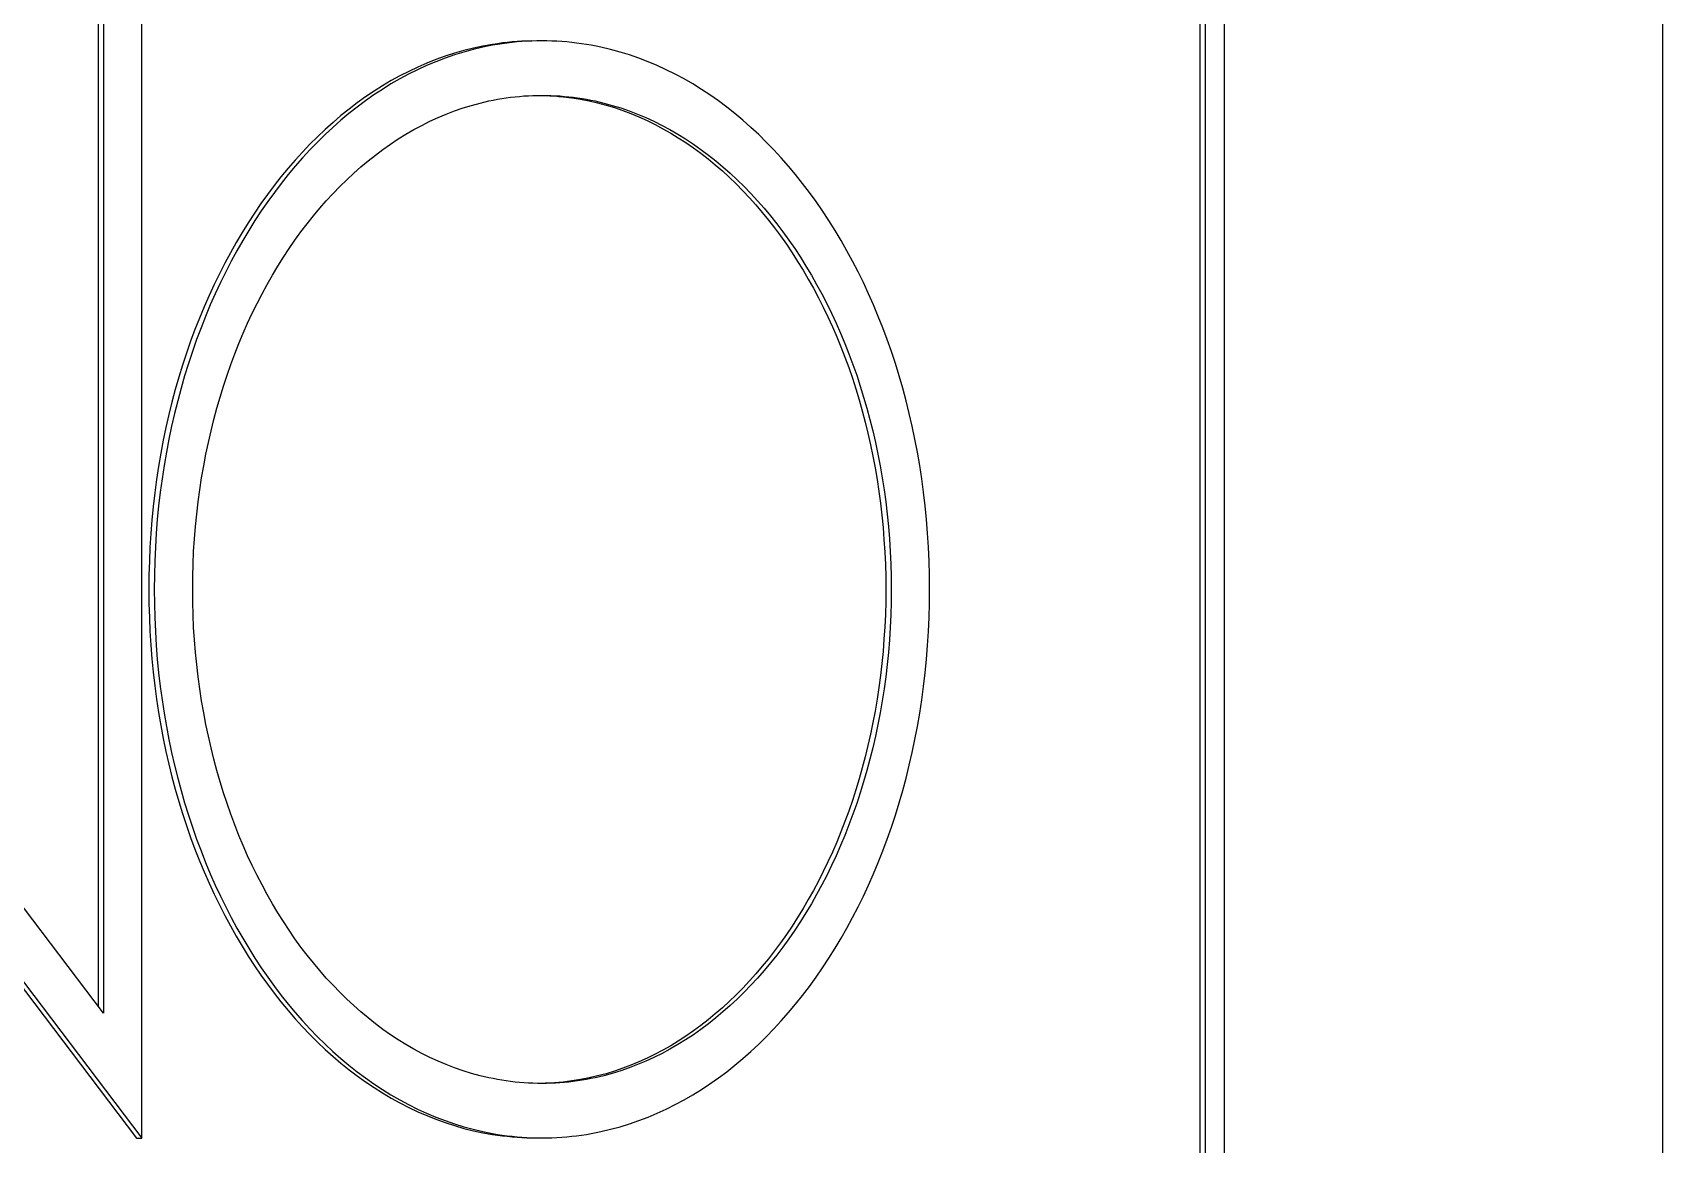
# Model space of a CAD drawing. Header units: millimetres. Extents: x -962 to 3068, y -237 to 2578.
# Drawn here: x 391.14 to 409.34, y 1941.31 to 1953.72 of the extents above; entities that cross this region are included whole.
import ezdxf

# ---------------------------------------------------------------- set-up
doc = ezdxf.new("R2010")
doc.units = ezdxf.units.MM
doc.header["$MEASUREMENT"] = 0
doc.layers.add('Utwórz2D linie widoczne', color=7, linetype='Continuous', true_color=0x000000)

msp = doc.modelspace()

# ---------------------------------------------------------------- linework, layer by layer
at = {"layer": 'Utwórz2D linie widoczne'}
for p, q in [((409.34, 1980.801), (409.34, 1218.401)), ((404.45, 1936.801), (404.45, 1970.801)), ((404.175, 1970.497), (404.175, 1937.104)), ((404.235, 1970.497), (404.235, 1937.104)), ((392.358, 1941.381), (392.358, 1953.993)), ((391.93, 1942.774), (383.563, 1953.816)), ((391.87, 1953.816), (391.87, 1942.854)), ((391.93, 1953.816), (391.93, 1942.774)), ((396.604, 1953.625), (396.549, 1953.621)), ((396.66, 1953.627), (396.604, 1953.625)), ((396.659, 1953.625), (396.604, 1953.621)), ((396.715, 1953.627), (396.659, 1953.625)), ((396.715, 1953.629), (396.66, 1953.627)), ((396.771, 1953.629), (396.715, 1953.627)), ((396.827, 1953.629), (396.771, 1953.629)), ((396.883, 1953.629), (396.827, 1953.629)), ((396.939, 1953.627), (396.883, 1953.629)), ((396.994, 1953.625), (396.939, 1953.627)), ((397.05, 1953.621), (396.994, 1953.625)), ((395.747, 1953.458), (395.644, 1953.421)), ((395.849, 1953.472), (395.745, 1953.436)), ((395.851, 1953.492), (395.747, 1953.458)), ((395.954, 1953.505), (395.849, 1953.472)), ((395.956, 1953.522), (395.851, 1953.492)), ((396.06, 1953.533), (395.954, 1953.505)), ((396.062, 1953.548), (395.956, 1953.522)), ((396.167, 1953.558), (396.06, 1953.533)), ((396.169, 1953.571), (396.062, 1953.548)), ((396.221, 1953.57), (396.167, 1953.558)), ((396.277, 1953.59), (396.169, 1953.571)), ((396.275, 1953.58), (396.221, 1953.57)), ((396.33, 1953.589), (396.275, 1953.58)), ((396.331, 1953.598), (396.277, 1953.59)), ((396.384, 1953.597), (396.33, 1953.589)), ((396.385, 1953.606), (396.331, 1953.598)), ((396.439, 1953.605), (396.384, 1953.597)), ((396.44, 1953.612), (396.385, 1953.606)), ((396.494, 1953.611), (396.439, 1953.605)), ((396.494, 1953.617), (396.44, 1953.612)), ((396.549, 1953.621), (396.494, 1953.617)), ((396.549, 1953.617), (396.494, 1953.611)), ((396.604, 1953.621), (396.549, 1953.617)), ((397.105, 1953.617), (397.05, 1953.621)), ((397.16, 1953.611), (397.105, 1953.617)), ((397.215, 1953.605), (397.16, 1953.611)), ((397.269, 1953.597), (397.215, 1953.605)), ((397.324, 1953.589), (397.269, 1953.597)), ((397.378, 1953.58), (397.324, 1953.589)), ((397.432, 1953.57), (397.378, 1953.58)), ((397.486, 1953.558), (397.432, 1953.57)), ((397.593, 1953.533), (397.486, 1953.558)), ((397.699, 1953.505), (397.593, 1953.533)), ((397.805, 1953.472), (397.699, 1953.505)), ((397.909, 1953.436), (397.805, 1953.472)), ((395.341, 1953.289), (395.242, 1953.239)), ((395.438, 1953.307), (395.338, 1953.258)), ((395.441, 1953.337), (395.341, 1953.289)), ((395.539, 1953.354), (395.438, 1953.307)), ((395.542, 1953.381), (395.441, 1953.337)), ((395.641, 1953.397), (395.539, 1953.354)), ((395.644, 1953.421), (395.542, 1953.381)), ((395.745, 1953.436), (395.641, 1953.397)), ((398.012, 1953.397), (397.909, 1953.436)), ((398.114, 1953.354), (398.012, 1953.397)), ((398.215, 1953.307), (398.114, 1953.354)), ((398.316, 1953.258), (398.215, 1953.307)), ((395.045, 1953.088), (394.95, 1953.025)), ((395.048, 1953.128), (394.952, 1953.067)), ((395.141, 1953.148), (395.045, 1953.088)), ((395.144, 1953.185), (395.048, 1953.128)), ((395.239, 1953.204), (395.141, 1953.148)), ((395.242, 1953.239), (395.144, 1953.185)), ((395.338, 1953.258), (395.239, 1953.204)), ((398.414, 1953.204), (398.316, 1953.258)), ((398.512, 1953.148), (398.414, 1953.204)), ((398.609, 1953.088), (398.512, 1953.148)), ((398.704, 1953.025), (398.609, 1953.088)), ((394.765, 1952.937), (394.674, 1952.867)), ((394.856, 1952.959), (394.763, 1952.89)), ((394.858, 1953.004), (394.765, 1952.937)), ((394.95, 1953.025), (394.856, 1952.959)), ((394.952, 1953.067), (394.858, 1953.004)), ((395.946, 1952.88), (396.041, 1952.909)), ((396.041, 1952.909), (396.137, 1952.935)), ((396.137, 1952.935), (396.233, 1952.958)), ((396.233, 1952.958), (396.282, 1952.968)), ((396.282, 1952.968), (396.33, 1952.977)), ((396.33, 1952.977), (396.379, 1952.985)), ((396.379, 1952.985), (396.428, 1952.993)), ((396.428, 1952.993), (396.478, 1952.999)), ((396.478, 1952.999), (396.527, 1953.005)), ((396.527, 1953.005), (396.577, 1953.01)), ((396.577, 1953.01), (396.626, 1953.014)), ((396.626, 1953.014), (396.676, 1953.017)), ((396.676, 1953.017), (396.726, 1953.019)), ((396.726, 1953.019), (396.777, 1953.021)), ((396.777, 1953.021), (396.827, 1953.021)), ((396.827, 1953.021), (396.878, 1953.021)), ((396.868, 1953.019), (396.917, 1953.017)), ((396.878, 1953.021), (396.928, 1953.019)), ((396.917, 1953.017), (396.966, 1953.014)), ((396.928, 1953.019), (396.978, 1953.017)), ((396.966, 1953.014), (397.015, 1953.01)), ((396.978, 1953.017), (397.028, 1953.014)), ((397.015, 1953.01), (397.064, 1953.005)), ((397.028, 1953.014), (397.078, 1953.01)), ((397.064, 1953.005), (397.161, 1952.993)), ((397.078, 1953.01), (397.127, 1953.005)), ((397.127, 1953.005), (397.177, 1952.999)), ((397.161, 1952.993), (397.258, 1952.978)), ((397.177, 1952.999), (397.226, 1952.993)), ((397.226, 1952.993), (397.275, 1952.985)), ((397.258, 1952.978), (397.353, 1952.959)), ((397.275, 1952.985), (397.324, 1952.977)), ((397.324, 1952.977), (397.373, 1952.968)), ((397.353, 1952.959), (397.448, 1952.937)), ((397.373, 1952.968), (397.421, 1952.958)), ((397.421, 1952.958), (397.517, 1952.935)), ((397.448, 1952.937), (397.543, 1952.912)), ((397.517, 1952.935), (397.613, 1952.909)), ((397.543, 1952.912), (397.636, 1952.884)), ((397.613, 1952.909), (397.708, 1952.88)), ((398.798, 1952.959), (398.704, 1953.025)), ((398.891, 1952.89), (398.798, 1952.959)), ((394.495, 1952.719), (394.407, 1952.641)), ((394.582, 1952.743), (394.493, 1952.664)), ((394.583, 1952.795), (394.495, 1952.719)), ((394.672, 1952.818), (394.582, 1952.743)), ((394.674, 1952.867), (394.583, 1952.795)), ((394.763, 1952.89), (394.672, 1952.818)), ((395.486, 1952.686), (395.576, 1952.731)), ((395.576, 1952.731), (395.667, 1952.773)), ((395.667, 1952.773), (395.759, 1952.812)), ((395.759, 1952.812), (395.852, 1952.847)), ((395.852, 1952.847), (395.946, 1952.88)), ((397.636, 1952.884), (397.729, 1952.852)), ((397.708, 1952.88), (397.802, 1952.847)), ((397.729, 1952.852), (397.82, 1952.818)), ((397.802, 1952.847), (397.895, 1952.812)), ((397.82, 1952.818), (397.911, 1952.78)), ((397.895, 1952.812), (397.987, 1952.773)), ((397.911, 1952.78), (398.001, 1952.739)), ((397.987, 1952.773), (398.078, 1952.731)), ((398.001, 1952.739), (398.09, 1952.696)), ((398.078, 1952.731), (398.168, 1952.686)), ((398.982, 1952.818), (398.891, 1952.89)), ((399.072, 1952.743), (398.982, 1952.818)), ((399.16, 1952.664), (399.072, 1952.743)), ((394.321, 1952.559), (394.236, 1952.475)), ((394.406, 1952.583), (394.32, 1952.499)), ((394.407, 1952.641), (394.321, 1952.559)), ((394.493, 1952.664), (394.406, 1952.583)), ((395.136, 1952.477), (395.222, 1952.534)), ((395.222, 1952.534), (395.309, 1952.588)), ((395.309, 1952.588), (395.397, 1952.638)), ((395.397, 1952.638), (395.486, 1952.686)), ((398.09, 1952.696), (398.178, 1952.649)), ((398.168, 1952.686), (398.257, 1952.638)), ((398.178, 1952.649), (398.265, 1952.6)), ((398.257, 1952.638), (398.345, 1952.588)), ((398.265, 1952.6), (398.35, 1952.548)), ((398.345, 1952.588), (398.432, 1952.534)), ((398.35, 1952.548), (398.435, 1952.493)), ((398.432, 1952.534), (398.518, 1952.477)), ((399.248, 1952.583), (399.16, 1952.664)), ((399.333, 1952.499), (399.248, 1952.583)), ((383.993, 1952.418), (392.358, 1941.381)), ((394.153, 1952.388), (394.072, 1952.299)), ((394.236, 1952.475), (394.153, 1952.388)), ((394.236, 1952.413), (394.154, 1952.323)), ((394.32, 1952.499), (394.236, 1952.413)), ((394.886, 1952.29), (394.968, 1952.355)), ((394.968, 1952.355), (395.052, 1952.418)), ((395.052, 1952.418), (395.136, 1952.477)), ((398.435, 1952.493), (398.519, 1952.435)), ((398.518, 1952.477), (398.603, 1952.418)), ((398.519, 1952.435), (398.601, 1952.374)), ((398.601, 1952.374), (398.683, 1952.311)), ((398.603, 1952.418), (398.686, 1952.355)), ((398.686, 1952.355), (398.768, 1952.29)), ((399.417, 1952.413), (399.333, 1952.499)), ((399.5, 1952.323), (399.417, 1952.413)), ((383.993, 1952.339), (392.298, 1941.381)), ((393.992, 1952.207), (393.913, 1952.112)), ((394.072, 1952.299), (393.992, 1952.207)), ((394.073, 1952.231), (393.993, 1952.136)), ((394.154, 1952.323), (394.073, 1952.231)), ((394.725, 1952.152), (394.805, 1952.223)), ((394.805, 1952.223), (394.886, 1952.29)), ((398.683, 1952.311), (398.763, 1952.245)), ((398.763, 1952.245), (398.842, 1952.177)), ((398.768, 1952.29), (398.849, 1952.223)), ((398.842, 1952.177), (398.919, 1952.106)), ((398.849, 1952.223), (398.929, 1952.152)), ((399.581, 1952.231), (399.5, 1952.323)), ((399.66, 1952.136), (399.581, 1952.231)), ((393.837, 1952.014), (393.762, 1951.914)), ((393.913, 1952.112), (393.837, 1952.014)), ((393.916, 1952.038), (393.839, 1951.938)), ((393.993, 1952.136), (393.916, 1952.038)), ((394.494, 1951.925), (394.569, 1952.003)), ((394.569, 1952.003), (394.647, 1952.079)), ((394.647, 1952.079), (394.725, 1952.152)), ((398.919, 1952.106), (398.996, 1952.032)), ((398.929, 1952.152), (399.008, 1952.079)), ((398.996, 1952.032), (399.071, 1951.956)), ((399.008, 1952.079), (399.085, 1952.003)), ((399.085, 1952.003), (399.161, 1951.925)), ((399.738, 1952.038), (399.66, 1952.136)), ((399.814, 1951.938), (399.738, 1952.038)), ((393.688, 1951.812), (393.617, 1951.707)), ((393.762, 1951.914), (393.688, 1951.812)), ((393.765, 1951.836), (393.693, 1951.731)), ((393.839, 1951.938), (393.765, 1951.836)), ((394.346, 1951.762), (394.419, 1951.845)), ((394.419, 1951.845), (394.494, 1951.925)), ((399.071, 1951.956), (399.145, 1951.878)), ((399.145, 1951.878), (399.217, 1951.797)), ((399.161, 1951.925), (399.235, 1951.845)), ((399.235, 1951.845), (399.308, 1951.762)), ((399.888, 1951.836), (399.814, 1951.938)), ((399.961, 1951.731), (399.888, 1951.836)), ((393.617, 1951.707), (393.547, 1951.599)), ((393.622, 1951.623), (393.553, 1951.513)), ((393.693, 1951.731), (393.622, 1951.623)), ((394.205, 1951.588), (394.275, 1951.676)), ((394.275, 1951.676), (394.346, 1951.762)), ((399.217, 1951.797), (399.288, 1951.714)), ((399.288, 1951.714), (399.358, 1951.628)), ((399.308, 1951.762), (399.379, 1951.676)), ((399.358, 1951.628), (399.426, 1951.541)), ((399.379, 1951.676), (399.449, 1951.588)), ((400.032, 1951.623), (399.961, 1951.731)), ((400.101, 1951.513), (400.032, 1951.623)), ((393.479, 1951.49), (393.412, 1951.378)), ((393.547, 1951.599), (393.479, 1951.49)), ((393.553, 1951.513), (393.486, 1951.401)), ((394.069, 1951.406), (394.136, 1951.498)), ((394.136, 1951.498), (394.205, 1951.588)), ((399.426, 1951.541), (399.492, 1951.451)), ((399.449, 1951.588), (399.518, 1951.498)), ((399.492, 1951.451), (399.558, 1951.359)), ((399.518, 1951.498), (399.585, 1951.406)), ((400.168, 1951.401), (400.101, 1951.513)), ((393.348, 1951.264), (393.285, 1951.147)), ((393.412, 1951.378), (393.348, 1951.264)), ((393.421, 1951.286), (393.357, 1951.17)), ((393.486, 1951.401), (393.421, 1951.286)), ((393.94, 1951.214), (394.004, 1951.311)), ((394.004, 1951.311), (394.069, 1951.406)), ((399.558, 1951.359), (399.621, 1951.264)), ((399.585, 1951.406), (399.65, 1951.311)), ((399.621, 1951.264), (399.683, 1951.168)), ((399.65, 1951.311), (399.714, 1951.214)), ((400.233, 1951.286), (400.168, 1951.401)), ((400.296, 1951.17), (400.233, 1951.286)), ((393.285, 1951.147), (393.225, 1951.029)), ((393.357, 1951.17), (393.296, 1951.051)), ((393.818, 1951.014), (393.878, 1951.115)), ((393.878, 1951.115), (393.94, 1951.214)), ((399.683, 1951.168), (399.743, 1951.069)), ((399.714, 1951.214), (399.776, 1951.115)), ((399.776, 1951.115), (399.836, 1951.014)), ((400.358, 1951.051), (400.296, 1951.17)), ((393.166, 1950.908), (393.11, 1950.786)), ((393.225, 1951.029), (393.166, 1950.908)), ((393.236, 1950.93), (393.179, 1950.806)), ((393.296, 1951.051), (393.236, 1950.93)), ((393.702, 1950.806), (393.759, 1950.911)), ((393.759, 1950.911), (393.818, 1951.014)), ((399.743, 1951.069), (399.802, 1950.969)), ((399.802, 1950.969), (399.859, 1950.867)), ((399.836, 1951.014), (399.895, 1950.911)), ((399.895, 1950.911), (399.952, 1950.806)), ((400.417, 1950.93), (400.358, 1951.051)), ((400.474, 1950.806), (400.417, 1950.93)), ((393.11, 1950.786), (393.055, 1950.661)), ((393.179, 1950.806), (393.124, 1950.681)), ((393.647, 1950.698), (393.702, 1950.806)), ((399.859, 1950.867), (399.915, 1950.762)), ((399.915, 1950.762), (399.968, 1950.656)), ((399.952, 1950.806), (400.007, 1950.698)), ((400.53, 1950.681), (400.474, 1950.806)), ((393.003, 1950.534), (392.952, 1950.406)), ((393.055, 1950.661), (393.003, 1950.534)), ((393.071, 1950.554), (393.02, 1950.425)), ((393.124, 1950.681), (393.071, 1950.554)), ((393.541, 1950.478), (393.593, 1950.589)), ((393.593, 1950.589), (393.647, 1950.698)), ((399.968, 1950.656), (400.02, 1950.548)), ((400.007, 1950.698), (400.061, 1950.589)), ((400.02, 1950.548), (400.071, 1950.438)), ((400.061, 1950.589), (400.113, 1950.478)), ((400.583, 1950.554), (400.53, 1950.681)), ((400.634, 1950.425), (400.583, 1950.554)), ((392.952, 1950.406), (392.904, 1950.275)), ((393.02, 1950.425), (392.971, 1950.294)), ((393.444, 1950.251), (393.492, 1950.366)), ((393.492, 1950.366), (393.541, 1950.478)), ((400.071, 1950.438), (400.119, 1950.326)), ((400.113, 1950.478), (400.162, 1950.366)), ((400.162, 1950.366), (400.21, 1950.251)), ((400.683, 1950.294), (400.634, 1950.425)), ((392.904, 1950.275), (392.858, 1950.143)), ((392.971, 1950.294), (392.924, 1950.161)), ((393.398, 1950.135), (393.444, 1950.251)), ((400.119, 1950.326), (400.165, 1950.213)), ((400.165, 1950.213), (400.21, 1950.098)), ((400.21, 1950.251), (400.256, 1950.135)), ((400.73, 1950.161), (400.683, 1950.294)), ((392.814, 1950.009), (392.772, 1949.874)), ((392.858, 1950.143), (392.814, 1950.009)), ((392.88, 1950.026), (392.837, 1949.889)), ((392.924, 1950.161), (392.88, 1950.026)), ((393.312, 1949.897), (393.354, 1950.016)), ((393.354, 1950.016), (393.398, 1950.135)), ((400.21, 1950.098), (400.253, 1949.981)), ((400.256, 1950.135), (400.3, 1950.016)), ((400.3, 1950.016), (400.342, 1949.897)), ((400.774, 1950.026), (400.73, 1950.161)), ((400.816, 1949.889), (400.774, 1950.026)), ((392.772, 1949.874), (392.733, 1949.736)), ((392.837, 1949.889), (392.797, 1949.751)), ((393.272, 1949.775), (393.312, 1949.897)), ((400.253, 1949.981), (400.294, 1949.863)), ((400.294, 1949.863), (400.333, 1949.743)), ((400.342, 1949.897), (400.382, 1949.775)), ((400.856, 1949.751), (400.816, 1949.889)), ((392.733, 1949.736), (392.696, 1949.597)), ((392.797, 1949.751), (392.76, 1949.611)), ((393.198, 1949.528), (393.233, 1949.652)), ((393.233, 1949.652), (393.272, 1949.775)), ((400.333, 1949.743), (400.37, 1949.621)), ((400.37, 1949.621), (400.404, 1949.499)), ((400.382, 1949.775), (400.42, 1949.652)), ((400.42, 1949.652), (400.456, 1949.528)), ((400.894, 1949.611), (400.856, 1949.751)), ((392.661, 1949.457), (392.629, 1949.314)), ((392.696, 1949.597), (392.661, 1949.457)), ((392.725, 1949.47), (392.692, 1949.327)), ((392.76, 1949.611), (392.725, 1949.47)), ((393.164, 1949.402), (393.198, 1949.528)), ((400.404, 1949.499), (400.437, 1949.374)), ((400.456, 1949.528), (400.49, 1949.402)), ((400.929, 1949.47), (400.894, 1949.611)), ((400.962, 1949.327), (400.929, 1949.47)), ((392.629, 1949.314), (392.599, 1949.171)), ((392.692, 1949.327), (392.661, 1949.182)), ((393.102, 1949.146), (393.132, 1949.275)), ((393.132, 1949.275), (393.164, 1949.402)), ((400.437, 1949.374), (400.468, 1949.248)), ((400.49, 1949.402), (400.522, 1949.275)), ((400.522, 1949.275), (400.552, 1949.146)), ((400.992, 1949.182), (400.962, 1949.327)), ((392.599, 1949.171), (392.571, 1949.026)), ((392.661, 1949.182), (392.633, 1949.036)), ((393.075, 1949.015), (393.102, 1949.146)), ((400.468, 1949.248), (400.497, 1949.121)), ((400.497, 1949.121), (400.523, 1948.993)), ((400.552, 1949.146), (400.579, 1949.015)), ((401.02, 1949.036), (400.992, 1949.182)), ((392.571, 1949.026), (392.546, 1948.879)), ((392.633, 1949.036), (392.608, 1948.889)), ((393.05, 1948.884), (393.075, 1949.015)), ((400.523, 1948.993), (400.548, 1948.863)), ((400.579, 1949.015), (400.604, 1948.884)), ((401.046, 1948.889), (401.02, 1949.036)), ((392.524, 1948.731), (392.504, 1948.582)), ((392.546, 1948.879), (392.524, 1948.731)), ((392.585, 1948.74), (392.565, 1948.59)), ((392.608, 1948.889), (392.585, 1948.74)), ((393.006, 1948.617), (393.027, 1948.751)), ((393.027, 1948.751), (393.05, 1948.884)), ((400.548, 1948.863), (400.57, 1948.732)), ((400.57, 1948.732), (400.59, 1948.6)), ((400.604, 1948.884), (400.627, 1948.751)), ((400.627, 1948.751), (400.648, 1948.617)), ((401.069, 1948.74), (401.046, 1948.889)), ((401.089, 1948.59), (401.069, 1948.74)), ((392.504, 1948.582), (392.486, 1948.432)), ((392.565, 1948.59), (392.547, 1948.438)), ((392.988, 1948.482), (393.006, 1948.617)), ((400.59, 1948.6), (400.608, 1948.467)), ((400.648, 1948.617), (400.666, 1948.482)), ((401.107, 1948.438), (401.089, 1948.59)), ((392.486, 1948.432), (392.471, 1948.28)), ((392.547, 1948.438), (392.532, 1948.286)), ((392.972, 1948.345), (392.988, 1948.482)), ((400.608, 1948.467), (400.623, 1948.333)), ((400.666, 1948.482), (400.682, 1948.345)), ((401.122, 1948.286), (401.107, 1948.438)), ((392.471, 1948.28), (392.459, 1948.128)), ((392.532, 1948.286), (392.519, 1948.132)), ((392.947, 1948.069), (392.958, 1948.208)), ((392.958, 1948.208), (392.972, 1948.345)), ((400.623, 1948.333), (400.636, 1948.197)), ((400.636, 1948.197), (400.647, 1948.061)), ((400.682, 1948.345), (400.696, 1948.208)), ((400.696, 1948.208), (400.707, 1948.069)), ((401.134, 1948.132), (401.122, 1948.286)), ((392.459, 1948.128), (392.449, 1947.974)), ((392.519, 1948.132), (392.51, 1947.977)), ((392.938, 1947.93), (392.947, 1948.069)), ((400.647, 1948.061), (400.656, 1947.923)), ((400.707, 1948.069), (400.716, 1947.93)), ((401.144, 1947.977), (401.134, 1948.132)), ((392.443, 1947.819), (392.438, 1947.663)), ((392.449, 1947.974), (392.443, 1947.819)), ((392.503, 1947.821), (392.499, 1947.664)), ((392.51, 1947.977), (392.503, 1947.821)), ((392.932, 1947.789), (392.938, 1947.93)), ((400.656, 1947.923), (400.662, 1947.785)), ((400.716, 1947.93), (400.722, 1947.789)), ((401.151, 1947.821), (401.144, 1947.977)), ((401.155, 1947.664), (401.151, 1947.821)), ((392.438, 1947.663), (392.437, 1947.506)), ((392.499, 1947.664), (392.497, 1947.506)), ((392.927, 1947.505), (392.928, 1947.648)), ((392.928, 1947.648), (392.932, 1947.789)), ((400.662, 1947.785), (400.666, 1947.646)), ((400.666, 1947.646), (400.667, 1947.505)), ((400.722, 1947.789), (400.726, 1947.648)), ((400.726, 1947.648), (400.727, 1947.505)), ((401.156, 1947.506), (401.155, 1947.664)), ((392.437, 1947.506), (392.438, 1947.349)), ((392.497, 1947.506), (392.499, 1947.348)), ((392.928, 1947.363), (392.927, 1947.505)), ((400.667, 1947.505), (400.666, 1947.365)), ((400.727, 1947.505), (400.726, 1947.363)), ((401.155, 1947.348), (401.156, 1947.506)), ((392.438, 1947.349), (392.443, 1947.193)), ((392.499, 1947.348), (392.503, 1947.191)), ((392.932, 1947.222), (392.928, 1947.363)), ((400.666, 1947.365), (400.662, 1947.226)), ((400.726, 1947.363), (400.722, 1947.222)), ((401.151, 1947.191), (401.155, 1947.348)), ((392.443, 1947.193), (392.449, 1947.038)), ((392.503, 1947.191), (392.51, 1947.035)), ((392.938, 1947.081), (392.932, 1947.222)), ((392.947, 1946.942), (392.938, 1947.081)), ((400.656, 1947.088), (400.647, 1946.95)), ((400.662, 1947.226), (400.656, 1947.088)), ((400.716, 1947.081), (400.707, 1946.942)), ((400.722, 1947.222), (400.716, 1947.081)), ((401.144, 1947.035), (401.151, 1947.191)), ((392.449, 1947.038), (392.459, 1946.884)), ((392.51, 1947.035), (392.519, 1946.88)), ((392.958, 1946.803), (392.947, 1946.942)), ((400.647, 1946.95), (400.636, 1946.814)), ((400.707, 1946.942), (400.696, 1946.803)), ((401.134, 1946.88), (401.144, 1947.035)), ((392.459, 1946.884), (392.471, 1946.732)), ((392.471, 1946.732), (392.486, 1946.58)), ((392.519, 1946.88), (392.532, 1946.726)), ((392.532, 1946.726), (392.547, 1946.573)), ((392.972, 1946.666), (392.958, 1946.803)), ((400.636, 1946.814), (400.623, 1946.678)), ((400.696, 1946.803), (400.682, 1946.666)), ((401.107, 1946.573), (401.122, 1946.726)), ((401.122, 1946.726), (401.134, 1946.88)), ((392.486, 1946.58), (392.504, 1946.43)), ((392.547, 1946.573), (392.565, 1946.422)), ((392.988, 1946.529), (392.972, 1946.666)), ((393.006, 1946.394), (392.988, 1946.529)), ((400.608, 1946.544), (400.59, 1946.411)), ((400.623, 1946.678), (400.608, 1946.544)), ((400.666, 1946.529), (400.648, 1946.394)), ((400.682, 1946.666), (400.666, 1946.529)), ((401.089, 1946.422), (401.107, 1946.573)), ((392.504, 1946.43), (392.524, 1946.28)), ((392.565, 1946.422), (392.585, 1946.272)), ((393.027, 1946.26), (393.006, 1946.394)), ((400.59, 1946.411), (400.57, 1946.279)), ((400.648, 1946.394), (400.627, 1946.26)), ((401.069, 1946.272), (401.089, 1946.422)), ((392.524, 1946.28), (392.546, 1946.133)), ((392.585, 1946.272), (392.608, 1946.123)), ((393.05, 1946.127), (393.027, 1946.26)), ((400.57, 1946.279), (400.548, 1946.148)), ((400.627, 1946.26), (400.604, 1946.127)), ((401.046, 1946.123), (401.069, 1946.272)), ((392.546, 1946.133), (392.571, 1945.986)), ((392.571, 1945.986), (392.599, 1945.841)), ((392.608, 1946.123), (392.633, 1945.976)), ((393.075, 1945.996), (393.05, 1946.127)), ((393.102, 1945.866), (393.075, 1945.996)), ((400.523, 1946.018), (400.497, 1945.89)), ((400.548, 1946.148), (400.523, 1946.018)), ((400.579, 1945.996), (400.552, 1945.866)), ((400.604, 1946.127), (400.579, 1945.996)), ((401.02, 1945.976), (401.046, 1946.123)), ((392.599, 1945.841), (392.629, 1945.697)), ((392.633, 1945.976), (392.661, 1945.83)), ((392.661, 1945.83), (392.692, 1945.685)), ((393.132, 1945.737), (393.102, 1945.866)), ((400.497, 1945.89), (400.468, 1945.763)), ((400.552, 1945.866), (400.522, 1945.737)), ((400.962, 1945.685), (400.992, 1945.83)), ((400.992, 1945.83), (401.02, 1945.976)), ((392.629, 1945.697), (392.661, 1945.555)), ((392.692, 1945.685), (392.725, 1945.542)), ((393.164, 1945.609), (393.132, 1945.737)), ((400.437, 1945.637), (400.404, 1945.513)), ((400.468, 1945.763), (400.437, 1945.637)), ((400.522, 1945.737), (400.49, 1945.609)), ((400.929, 1945.542), (400.962, 1945.685)), ((392.661, 1945.555), (392.696, 1945.415)), ((392.725, 1945.542), (392.76, 1945.4)), ((393.198, 1945.483), (393.164, 1945.609)), ((393.233, 1945.359), (393.198, 1945.483)), ((400.404, 1945.513), (400.37, 1945.39)), ((400.456, 1945.483), (400.42, 1945.359)), ((400.49, 1945.609), (400.456, 1945.483)), ((400.894, 1945.4), (400.929, 1945.542)), ((392.696, 1945.415), (392.733, 1945.276)), ((392.733, 1945.276), (392.772, 1945.138)), ((392.76, 1945.4), (392.797, 1945.261)), ((392.797, 1945.261), (392.837, 1945.122)), ((393.272, 1945.236), (393.233, 1945.359)), ((400.333, 1945.268), (400.294, 1945.149)), ((400.37, 1945.39), (400.333, 1945.268)), ((400.42, 1945.359), (400.382, 1945.236)), ((400.816, 1945.122), (400.856, 1945.261)), ((400.856, 1945.261), (400.894, 1945.4)), ((392.772, 1945.138), (392.814, 1945.003)), ((392.837, 1945.122), (392.88, 1944.986)), ((393.312, 1945.115), (393.272, 1945.236)), ((393.354, 1944.995), (393.312, 1945.115)), ((400.294, 1945.149), (400.253, 1945.03)), ((400.342, 1945.115), (400.3, 1944.995)), ((400.382, 1945.236), (400.342, 1945.115)), ((400.774, 1944.986), (400.816, 1945.122)), ((392.814, 1945.003), (392.858, 1944.869)), ((392.88, 1944.986), (392.924, 1944.851)), ((393.398, 1944.877), (393.354, 1944.995)), ((400.21, 1944.913), (400.165, 1944.798)), ((400.253, 1945.03), (400.21, 1944.913)), ((400.3, 1944.995), (400.256, 1944.877)), ((400.73, 1944.851), (400.774, 1944.986)), ((392.858, 1944.869), (392.904, 1944.736)), ((392.904, 1944.736), (392.952, 1944.606)), ((392.924, 1944.851), (392.971, 1944.718)), ((392.971, 1944.718), (393.02, 1944.587)), ((393.444, 1944.76), (393.398, 1944.877)), ((393.492, 1944.646), (393.444, 1944.76)), ((400.165, 1944.798), (400.119, 1944.685)), ((400.21, 1944.76), (400.162, 1944.646)), ((400.256, 1944.877), (400.21, 1944.76)), ((400.634, 1944.587), (400.683, 1944.718)), ((400.683, 1944.718), (400.73, 1944.851)), ((392.952, 1944.606), (393.003, 1944.477)), ((393.02, 1944.587), (393.071, 1944.458)), ((393.541, 1944.533), (393.492, 1944.646)), ((393.593, 1944.422), (393.541, 1944.533)), ((400.071, 1944.573), (400.02, 1944.463)), ((400.113, 1944.533), (400.061, 1944.422)), ((400.119, 1944.685), (400.071, 1944.573)), ((400.162, 1944.646), (400.113, 1944.533)), ((400.583, 1944.458), (400.634, 1944.587)), ((393.003, 1944.477), (393.055, 1944.351)), ((393.055, 1944.351), (393.11, 1944.226)), ((393.071, 1944.458), (393.124, 1944.331)), ((393.647, 1944.313), (393.593, 1944.422)), ((399.968, 1944.355), (399.915, 1944.249)), ((400.02, 1944.463), (399.968, 1944.355)), ((400.061, 1944.422), (400.007, 1944.313)), ((400.53, 1944.331), (400.583, 1944.458)), ((393.11, 1944.226), (393.166, 1944.103)), ((393.124, 1944.331), (393.179, 1944.205)), ((393.179, 1944.205), (393.236, 1944.082)), ((393.702, 1944.206), (393.647, 1944.313)), ((393.759, 1944.101), (393.702, 1944.206)), ((399.915, 1944.249), (399.859, 1944.145)), ((399.952, 1944.206), (399.895, 1944.101)), ((400.007, 1944.313), (399.952, 1944.206)), ((400.417, 1944.082), (400.474, 1944.205)), ((400.474, 1944.205), (400.53, 1944.331)), ((393.166, 1944.103), (393.225, 1943.983)), ((393.225, 1943.983), (393.285, 1943.864)), ((393.236, 1944.082), (393.296, 1943.961)), ((393.818, 1943.997), (393.759, 1944.101)), ((393.878, 1943.896), (393.818, 1943.997)), ((399.802, 1944.042), (399.743, 1943.942)), ((399.836, 1943.997), (399.776, 1943.896)), ((399.859, 1944.145), (399.802, 1944.042)), ((399.895, 1944.101), (399.836, 1943.997)), ((400.358, 1943.961), (400.417, 1944.082)), ((393.285, 1943.864), (393.348, 1943.748)), ((393.296, 1943.961), (393.357, 1943.842)), ((393.357, 1943.842), (393.421, 1943.725)), ((393.94, 1943.797), (393.878, 1943.896)), ((394.004, 1943.7), (393.94, 1943.797)), ((399.683, 1943.843), (399.621, 1943.747)), ((399.714, 1943.797), (399.65, 1943.7)), ((399.743, 1943.942), (399.683, 1943.843)), ((399.776, 1943.896), (399.714, 1943.797)), ((400.233, 1943.725), (400.296, 1943.842)), ((400.296, 1943.842), (400.358, 1943.961)), ((393.348, 1943.748), (393.412, 1943.634)), ((393.412, 1943.634), (393.479, 1943.522)), ((393.421, 1943.725), (393.486, 1943.611)), ((394.069, 1943.606), (394.004, 1943.7)), ((399.558, 1943.653), (399.492, 1943.561)), ((399.621, 1943.747), (399.558, 1943.653)), ((399.65, 1943.7), (399.585, 1943.606)), ((400.168, 1943.611), (400.233, 1943.725)), ((393.479, 1943.522), (393.547, 1943.412)), ((393.486, 1943.611), (393.553, 1943.499)), ((393.553, 1943.499), (393.622, 1943.389)), ((394.136, 1943.513), (394.069, 1943.606)), ((394.205, 1943.423), (394.136, 1943.513)), ((399.426, 1943.471), (399.358, 1943.383)), ((399.492, 1943.561), (399.426, 1943.471)), ((399.518, 1943.513), (399.449, 1943.423)), ((399.585, 1943.606), (399.518, 1943.513)), ((400.032, 1943.389), (400.101, 1943.499)), ((400.101, 1943.499), (400.168, 1943.611)), ((393.547, 1943.412), (393.617, 1943.305)), ((393.617, 1943.305), (393.688, 1943.2)), ((393.622, 1943.389), (393.693, 1943.281)), ((393.693, 1943.281), (393.765, 1943.176)), ((394.275, 1943.335), (394.205, 1943.423)), ((394.346, 1943.25), (394.275, 1943.335)), ((399.288, 1943.298), (399.217, 1943.214)), ((399.358, 1943.383), (399.288, 1943.298)), ((399.379, 1943.335), (399.308, 1943.25)), ((399.449, 1943.423), (399.379, 1943.335)), ((399.888, 1943.176), (399.961, 1943.281)), ((399.961, 1943.281), (400.032, 1943.389)), ((393.688, 1943.2), (393.762, 1943.098)), ((393.762, 1943.098), (393.837, 1942.997)), ((393.765, 1943.176), (393.839, 1943.073)), ((393.839, 1943.073), (393.916, 1942.973)), ((394.419, 1943.167), (394.346, 1943.25)), ((394.494, 1943.086), (394.419, 1943.167)), ((394.569, 1943.008), (394.494, 1943.086)), ((399.145, 1943.134), (399.071, 1943.055)), ((399.161, 1943.086), (399.085, 1943.008)), ((399.217, 1943.214), (399.145, 1943.134)), ((399.235, 1943.167), (399.161, 1943.086)), ((399.308, 1943.25), (399.235, 1943.167)), ((399.738, 1942.973), (399.814, 1943.073)), ((399.814, 1943.073), (399.888, 1943.176)), ((393.837, 1942.997), (393.913, 1942.9)), ((393.913, 1942.9), (393.992, 1942.805)), ((393.916, 1942.973), (393.993, 1942.876)), ((394.647, 1942.932), (394.569, 1943.008)), ((394.725, 1942.859), (394.647, 1942.932)), ((398.919, 1942.906), (398.842, 1942.835)), ((398.996, 1942.979), (398.919, 1942.906)), ((399.008, 1942.932), (398.929, 1942.859)), ((399.071, 1943.055), (398.996, 1942.979)), ((399.085, 1943.008), (399.008, 1942.932)), ((399.66, 1942.876), (399.738, 1942.973)), ((393.992, 1942.805), (394.072, 1942.713)), ((393.993, 1942.876), (394.073, 1942.781)), ((394.072, 1942.713), (394.153, 1942.623)), ((394.073, 1942.781), (394.154, 1942.688)), ((394.805, 1942.789), (394.725, 1942.859)), ((394.886, 1942.721), (394.805, 1942.789)), ((394.968, 1942.656), (394.886, 1942.721)), ((398.763, 1942.766), (398.683, 1942.701)), ((398.768, 1942.721), (398.686, 1942.656)), ((398.842, 1942.835), (398.763, 1942.766)), ((398.849, 1942.789), (398.768, 1942.721)), ((398.929, 1942.859), (398.849, 1942.789)), ((399.5, 1942.688), (399.581, 1942.781)), ((399.581, 1942.781), (399.66, 1942.876)), ((394.153, 1942.623), (394.236, 1942.536)), ((394.154, 1942.688), (394.236, 1942.599)), ((394.236, 1942.599), (394.32, 1942.512)), ((394.236, 1942.536), (394.321, 1942.452)), ((395.052, 1942.594), (394.968, 1942.656)), ((395.136, 1942.534), (395.052, 1942.594)), ((395.222, 1942.478), (395.136, 1942.534)), ((398.518, 1942.534), (398.432, 1942.478)), ((398.519, 1942.577), (398.435, 1942.519)), ((398.603, 1942.594), (398.518, 1942.534)), ((398.601, 1942.637), (398.519, 1942.577)), ((398.683, 1942.701), (398.601, 1942.637)), ((398.686, 1942.656), (398.603, 1942.594)), ((399.333, 1942.512), (399.417, 1942.599)), ((399.417, 1942.599), (399.5, 1942.688)), ((394.32, 1942.512), (394.406, 1942.428)), ((394.321, 1942.452), (394.407, 1942.371)), ((394.406, 1942.428), (394.493, 1942.347)), ((394.407, 1942.371), (394.495, 1942.292)), ((394.493, 1942.347), (394.582, 1942.269)), ((395.309, 1942.424), (395.222, 1942.478)), ((395.397, 1942.373), (395.309, 1942.424)), ((395.486, 1942.325), (395.397, 1942.373)), ((398.178, 1942.362), (398.09, 1942.316)), ((398.257, 1942.373), (398.168, 1942.325)), ((398.265, 1942.412), (398.178, 1942.362)), ((398.345, 1942.424), (398.257, 1942.373)), ((398.35, 1942.464), (398.265, 1942.412)), ((398.432, 1942.478), (398.345, 1942.424)), ((398.435, 1942.519), (398.35, 1942.464)), ((399.072, 1942.269), (399.16, 1942.347)), ((399.16, 1942.347), (399.248, 1942.428)), ((399.248, 1942.428), (399.333, 1942.512)), ((394.495, 1942.292), (394.583, 1942.217)), ((394.582, 1942.269), (394.672, 1942.194)), ((394.583, 1942.217), (394.674, 1942.144)), ((394.672, 1942.194), (394.763, 1942.121)), ((395.576, 1942.28), (395.486, 1942.325)), ((395.667, 1942.238), (395.576, 1942.28)), ((395.759, 1942.2), (395.667, 1942.238)), ((395.852, 1942.164), (395.759, 1942.2)), ((395.946, 1942.132), (395.852, 1942.164)), ((397.729, 1942.159), (397.636, 1942.128)), ((397.802, 1942.164), (397.708, 1942.132)), ((397.82, 1942.194), (397.729, 1942.159)), ((397.895, 1942.2), (397.802, 1942.164)), ((397.911, 1942.231), (397.82, 1942.194)), ((397.987, 1942.238), (397.895, 1942.2)), ((398.001, 1942.272), (397.911, 1942.231)), ((398.078, 1942.28), (397.987, 1942.238)), ((398.09, 1942.316), (398.001, 1942.272)), ((398.168, 1942.325), (398.078, 1942.28)), ((398.891, 1942.121), (398.982, 1942.194)), ((398.982, 1942.194), (399.072, 1942.269)), ((394.674, 1942.144), (394.765, 1942.074)), ((394.763, 1942.121), (394.856, 1942.052)), ((394.765, 1942.074), (394.858, 1942.008)), ((394.856, 1942.052), (394.95, 1941.986)), ((394.858, 1942.008), (394.952, 1941.944)), ((394.95, 1941.986), (395.045, 1941.923)), ((396.041, 1942.102), (395.946, 1942.132)), ((396.137, 1942.077), (396.041, 1942.102)), ((396.233, 1942.054), (396.137, 1942.077)), ((396.282, 1942.044), (396.233, 1942.054)), ((396.33, 1942.035), (396.282, 1942.044)), ((396.379, 1942.026), (396.33, 1942.035)), ((396.428, 1942.019), (396.379, 1942.026)), ((396.478, 1942.012), (396.428, 1942.019)), ((396.527, 1942.006), (396.478, 1942.012)), ((396.577, 1942.002), (396.527, 1942.006)), ((396.626, 1941.998), (396.577, 1942.002)), ((396.676, 1941.994), (396.626, 1941.998)), ((396.726, 1941.992), (396.676, 1941.994)), ((396.777, 1941.991), (396.726, 1941.992)), ((396.827, 1941.99), (396.777, 1941.991)), ((396.878, 1941.991), (396.827, 1941.99)), ((396.917, 1941.994), (396.868, 1941.992)), ((396.928, 1941.992), (396.878, 1941.991)), ((396.966, 1941.997), (396.917, 1941.994)), ((396.978, 1941.994), (396.928, 1941.992)), ((397.015, 1942.001), (396.966, 1941.997)), ((397.028, 1941.998), (396.978, 1941.994)), ((397.064, 1942.006), (397.015, 1942.001)), ((397.078, 1942.002), (397.028, 1941.998)), ((397.161, 1942.018), (397.064, 1942.006)), ((397.127, 1942.006), (397.078, 1942.002)), ((397.177, 1942.012), (397.127, 1942.006)), ((397.258, 1942.034), (397.161, 1942.018)), ((397.226, 1942.019), (397.177, 1942.012)), ((397.275, 1942.026), (397.226, 1942.019)), ((397.353, 1942.052), (397.258, 1942.034)), ((397.324, 1942.035), (397.275, 1942.026)), ((397.373, 1942.044), (397.324, 1942.035)), ((397.448, 1942.074), (397.353, 1942.052)), ((397.421, 1942.054), (397.373, 1942.044)), ((397.517, 1942.077), (397.421, 1942.054)), ((397.543, 1942.099), (397.448, 1942.074)), ((397.613, 1942.102), (397.517, 1942.077)), ((397.636, 1942.128), (397.543, 1942.099)), ((397.708, 1942.132), (397.613, 1942.102)), ((398.609, 1941.923), (398.704, 1941.986)), ((398.704, 1941.986), (398.798, 1942.052)), ((398.798, 1942.052), (398.891, 1942.121)), ((394.952, 1941.944), (395.048, 1941.884)), ((395.045, 1941.923), (395.141, 1941.864)), ((395.048, 1941.884), (395.144, 1941.827)), ((395.141, 1941.864), (395.239, 1941.807)), ((395.144, 1941.827), (395.242, 1941.773)), ((395.239, 1941.807), (395.338, 1941.754)), ((398.316, 1941.754), (398.414, 1941.807)), ((398.414, 1941.807), (398.512, 1941.864)), ((398.512, 1941.864), (398.609, 1941.923)), ((395.242, 1941.773), (395.341, 1941.722)), ((395.338, 1941.754), (395.438, 1941.704)), ((395.341, 1941.722), (395.441, 1941.675)), ((395.438, 1941.704), (395.539, 1941.658)), ((395.441, 1941.675), (395.542, 1941.631)), ((395.539, 1941.658), (395.641, 1941.615)), ((395.542, 1941.631), (395.644, 1941.59)), ((395.641, 1941.615), (395.745, 1941.575)), ((397.909, 1941.575), (398.012, 1941.615)), ((398.012, 1941.615), (398.114, 1941.658)), ((398.114, 1941.658), (398.215, 1941.704)), ((398.215, 1941.704), (398.316, 1941.754)), ((395.644, 1941.59), (395.747, 1941.553)), ((395.745, 1941.575), (395.849, 1941.539)), ((395.747, 1941.553), (395.851, 1941.519)), ((395.849, 1941.539), (395.954, 1941.507)), ((395.851, 1941.519), (395.956, 1941.489)), ((395.954, 1941.507), (396.06, 1941.478)), ((395.956, 1941.489), (396.062, 1941.463)), ((396.06, 1941.478), (396.167, 1941.453)), ((396.062, 1941.463), (396.169, 1941.44)), ((396.167, 1941.453), (396.221, 1941.442)), ((396.169, 1941.44), (396.277, 1941.421)), ((396.221, 1941.442), (396.275, 1941.432)), ((396.275, 1941.432), (396.33, 1941.422)), ((397.324, 1941.422), (397.378, 1941.432)), ((397.378, 1941.432), (397.432, 1941.442)), ((397.432, 1941.442), (397.486, 1941.453)), ((397.486, 1941.453), (397.593, 1941.478)), ((397.593, 1941.478), (397.699, 1941.507)), ((397.699, 1941.507), (397.805, 1941.539)), ((397.805, 1941.539), (397.909, 1941.575)), ((392.298, 1941.381), (392.358, 1941.381)), ((396.277, 1941.421), (396.331, 1941.413)), ((396.33, 1941.422), (396.384, 1941.414)), ((396.331, 1941.413), (396.385, 1941.406)), ((396.384, 1941.414), (396.439, 1941.407)), ((396.385, 1941.406), (396.44, 1941.4)), ((396.439, 1941.407), (396.494, 1941.4)), ((396.44, 1941.4), (396.494, 1941.394)), ((396.494, 1941.4), (396.549, 1941.395)), ((396.494, 1941.394), (396.549, 1941.39)), ((396.549, 1941.395), (396.604, 1941.39)), ((396.549, 1941.39), (396.604, 1941.387)), ((396.604, 1941.39), (396.659, 1941.387)), ((396.604, 1941.387), (396.66, 1941.384)), ((396.659, 1941.387), (396.715, 1941.384)), ((396.66, 1941.384), (396.715, 1941.383)), ((396.715, 1941.384), (396.771, 1941.383)), ((396.771, 1941.383), (396.827, 1941.382)), ((396.827, 1941.382), (396.883, 1941.383)), ((396.883, 1941.383), (396.939, 1941.384)), ((396.939, 1941.384), (396.994, 1941.387)), ((396.994, 1941.387), (397.05, 1941.39)), ((397.05, 1941.39), (397.105, 1941.395)), ((397.105, 1941.395), (397.16, 1941.4)), ((397.16, 1941.4), (397.215, 1941.407)), ((397.215, 1941.407), (397.269, 1941.414)), ((397.269, 1941.414), (397.324, 1941.422))]:
    msp.add_line(p, q, dxfattribs=at)

doc.saveas('drawing.dxf')
